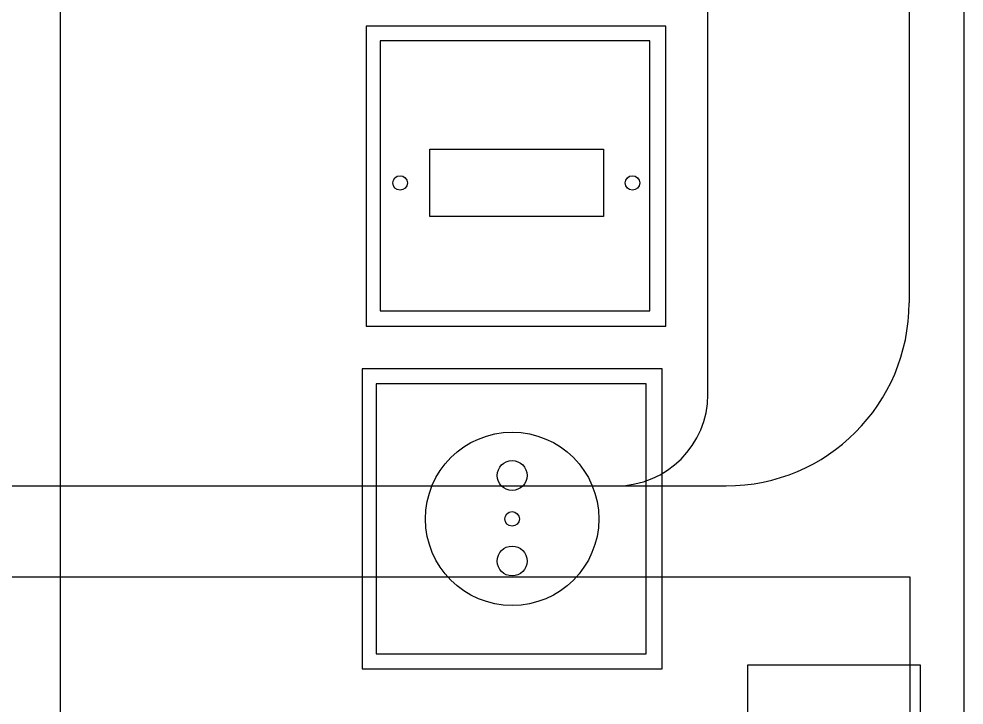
# Model space of a CAD drawing. Header units: inches. Extents: x 567429 to 582707, y 126347 to 133675.
# Drawn here: x 580461.8 to 580513.5, y 131725.4 to 131762.9 of the extents above; entities that cross this region are included whole.
import ezdxf

# ---------------------------------------------------------------- set-up
doc = ezdxf.new("R2010")
doc.units = ezdxf.units.IN
doc.header["$MEASUREMENT"] = 0
for name, color, linetype in [('BORD', 3, 'Continuous'), ('mobl', 11, 'Continuous'), ('wall kanaf', 4, 'Continuous')]:
    doc.layers.add(name, color=color, linetype=linetype)

# ---------------------------------------------------------------- blocks, each defined once
blk = doc.blocks.new('BOARD1')
at = {"layer": 'BORD', "color": 4}
for p, q in [((-77.345, 2.639), (98.928, 2.639)), ((98.928, -51.778), (-77.345, -51.778))]:
    blk.add_line(p, q, dxfattribs=at)
at = {"layer": 'BORD'}
for p, q in [((-33.516, -10.387), (-33.516, 0)), ((-33.516, 0), (33.516, 0)), ((33.516, -10.387), (-33.516, -10.387)), ((-71.965, -15.31), (-71.965, -33.374)), ((-53.901, -15.31), (-71.965, -15.31)), ((-53.901, -33.374), (-53.901, -15.31)), ((-51.333, -15.542), (-51.333, -33.606)), ((-33.269, -15.542), (-51.333, -15.542)), ((-33.269, -33.606), (-33.269, -15.542)), ((-71.09, -16.271), (-71.09, -32.529)), ((-54.833, -16.271), (-71.09, -16.271)), ((-54.833, -32.529), (-54.833, -16.271)), ((-50.426, -16.503), (-50.426, -32.761)), ((-34.168, -16.503), (-50.426, -16.503)), ((-34.168, -32.761), (-34.168, -16.503)), ((-71.09, -32.529), (-54.833, -32.529)), ((-50.426, -32.761), (-34.168, -32.761)), ((-71.965, -33.374), (-53.901, -33.374)), ((-51.333, -33.606), (-33.269, -33.606))]:
    blk.add_line(p, q, dxfattribs=at)
at = {"layer": 'BORD', "color": 30}
for p, q in [((-64.555, -29.537), (-64.555, -19.07)), ((-64.555, -19.07), (-60.509, -19.07)), ((-60.509, -19.07), (-60.509, -29.537)), ((-60.509, -29.537), (-64.555, -29.537))]:
    blk.add_line(p, q, dxfattribs=at)
for centre, radius in [((-62.528, -17.325), 0.437), ((-42.301, -24.574), 5.219), ((-42.301, -24.574), 0.442), ((-62.528, -31.322), 0.437)]:
    blk.add_circle(centre, radius, dxfattribs=at)
at = {"layer": 'BORD', "color": 2}
for centre in [(-44.909, -24.574), (-39.763, -24.574)]:
    blk.add_circle(centre, 0.9, dxfattribs=at)

msp = doc.modelspace()

# ---------------------------------------------------------------- linework, layer by layer
at = {"layer": 'mobl', "color": 15}
for p, q in [((580499.486, 131742.375), (580499.486, 131782.375)), ((580510.486, 131777.375), (580510.486, 131747.375)), ((580454.486, 131737.375), (580494.486, 131737.375)), ((580494.486, 131737.375), (580500.486, 131737.375)), ((580510.545, 131732.375), (580310.545, 131732.375)), ((580510.545, 131642.375), (580510.545, 131732.375))]:
    msp.add_line(p, q, dxfattribs=at)
for centre, radius in [((580500.486, 131747.375), 10), ((580494.486, 131742.375), 5)]:
    msp.add_arc(centre, radius, 270, 0, dxfattribs=at)
at = {"layer": 'wall kanaf', "color": 15, "lineweight": 20, "ltscale": 0.1}
msp.add_line((580513.486, 131400.789), (580513.486, 131797.789), dxfattribs=at)

# ---------------------------------------------------------------- block references
at = {"layer": 'BORD', "ltscale": 5, "xscale": 0.9077507259660476, "yscale": 0.9077507259660476, "zscale": 0.9077507259660476, "rotation": 270.0028855765607}
msp.add_blockref('BOARD1', (580511.094, 131697.171), dxfattribs=at)

doc.saveas('drawing.dxf')
